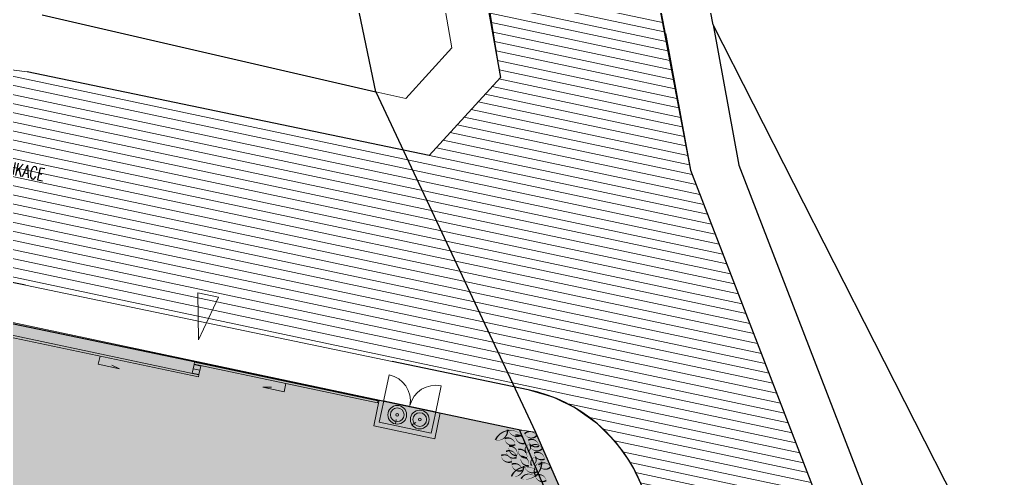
# Model space of a CAD drawing. Header units: metres. Extents: x -45 to 1930, y -347 to 488.
# Drawn here: x 288.23 to 320.1, y -13.9 to 0.77 of the extents above; entities that cross this region are included whole.
import ezdxf

# ---------------------------------------------------------------- set-up
doc = ezdxf.new("R2010")
doc.units = ezdxf.units.M
for name, color, linetype in [('01_PODKLAD_HRANICE_1', 70, 'Continuous'), ('01_PODKLAD_SLUCKY_4', 2, 'Continuous'), ('01_SLABE', 7, 'Continuous'), ('popis', 6, 'Continuous'), ('srafa pozemek', 60, 'Continuous'), ('SRAFY', 3, 'Continuous'), ('SRAFY-TERÉN', 252, 'Continuous'), ('zariz.predmety', 203, 'Continuous')]:
    doc.layers.add(name, color=color, linetype=linetype)
doc.layers.add('FLOATINGWINDOWS', color=2, linetype='Continuous', plot=False)
doc.layers.add('OBVODY BUDOV', color=7, linetype='Continuous', lineweight=0)
doc.styles.add('ROMANS', font='romans.shx', dxfattribs={"width": 0.7})

msp = doc.modelspace()

# ---------------------------------------------------------------- hatches: boundary and pattern name
at = {"linetype": 'Continuous', "lineweight": 0}
msp.add_hatch(color=256, dxfattribs=at).paths.add_polyline_path([(301.513154, -12.641484), (301.688999, -11.809872), (301.542244, -11.778841), (301.397431, -12.463698), (299.734207, -12.112008), (299.87902, -11.427151), (299.732265, -11.39612), (299.55642, -12.227732)])
at = {"layer": 'srafa pozemek', "linetype": 'Continuous', "lineweight": 0}
h = msp.add_hatch(color=256, dxfattribs=at)
h.paths.add_polyline_path([(276.396756, -6.461814), (304.224323, -12.356896), (304.738556, -12.431053), (319.972339, -47.086498), (316.157232, -48.53174), (306.539377, -52.495263), (291.298899, -58.147889), (286.487939, -43.14322), (283.67829, -30.994972), (281.535834, -22.100834), (277.940623, -10.266371)])
h.paths.add_polyline_path([(288.633542, -16.395366), (300.954108, -17.24279), (308.305379, -34.058251), (298.409693, -38.384381), (289.005074, -16.872046), (288.836865, -16.86045)], flags=16)
at = {"layer": 'SRAFY-TERÉN', "linetype": 'Continuous', "lineweight": 0}
h = msp.add_hatch(dxfattribs=at)
h.set_pattern_fill('LINE', color=256, scale=0.09, style=0)
h.set_pattern_definition([(168.0391, (304.22432, -12.3569), (-0.05922, -0.2795462), [])])
h.paths.add_polyline_path([(303.312269, 29.458778), (298.843096, 28.696491), (303.61202, -1.069012), (301.334502, -3.57337), (288.45398, -0.893528), (273.133702, 1.072327), (242.917715, 3.550093), (240.14514, -0.738886), (249.59818, -0.90231), (275.466456, -5.035217), (288.409771, -7.72788), (300.143825, -10.169195), (304.504177, -11.076626), (305.329654, -11.324228), (306.018546, -11.66078), (306.720515, -12.159143), (307.312913, -12.754182), (307.801345, -13.446701), (308.160694, -14.197933), (313.494051, -27.997757), (322.92156, -46.932394), (336.426956, -72.788458), (341.517465, -69.656974), (327.363241, -44.410246), (318.165647, -25.937381), (309.702333, -4.038936), (306.107983, 14.889136)])

# ---------------------------------------------------------------- linework, layer by layer
at = {"linetype": 'Continuous', "lineweight": 0}
for p, q in [((290.792873, -9.995732), (290.737682, -10.25674)), ((290.737682, -10.25674), (291.416603, -10.400298)), ((291.416603, -10.400298), (291.164979, -10.281485)), ((293.986776, -10.449123), (293.772899, -10.403899)), ((299.884853, -11.399566), (300.054865, -10.59554)), ((296.005508, -10.992443), (296.28369, -10.985658)), ((296.684429, -11.136002), (296.005508, -10.992443)), ((296.73962, -10.874993), (296.684429, -11.136002)), ((301.542244, -11.778841), (301.718089, -10.947229)), ((299.87902, -11.427151), (299.884853, -11.399566)), ((300.280662, -12.02161), (300.249631, -12.168365)), ((300.908637, -12.11627), (300.780919, -12.194934))]:
    msp.add_line(p, q, dxfattribs=at)
for points in [[(293.941534, -10.661518), (287.857771, -9.375103), (287.872253, -9.306617), (293.956016, -10.593032)], [(299.674721, -11.495622), (293.804518, -10.254365), (293.819, -10.185879), (299.689202, -11.427136)], [(293.801925, -10.266628), (294.015802, -10.311853), (293.95775, -10.586394), (293.743873, -10.541169)]]:
    msp.add_lwpolyline(points, close=True, dxfattribs=at)
at = {"linetype": 'Continuous', "lineweight": 0, "flags": 128}
for points in [[(299.732265, -11.39612), (299.55642, -12.227732), (301.513154, -12.641484), (301.688999, -11.809872)], [(299.87902, -11.427151), (299.734207, -12.112008), (301.397431, -12.463698), (301.542244, -11.778841)], [(299.87902, -11.427151), (301.542244, -11.778841)]]:
    msp.add_lwpolyline(points, dxfattribs=at)
at = {"linetype": 'Continuous', "lineweight": 0}
for centre, radius in [((300.311694, -11.874855), 0.3), ((300.311694, -11.874855), 0.219145), ((301.029613, -12.026659), 0.3), ((300.311694, -11.874855), 0.043699), ((301.029613, -12.026659), 0.219145), ((301.029613, -12.026659), 0.043699)]:
    msp.add_circle(centre, radius, dxfattribs=at)
for centre, start, end in [((299.880001, -11.427359), 350.0289428, 78.1282554), ((301.542244, -11.778841), 78.0606446, 166.0923463)]:
    msp.add_arc(centre, 0.85, start, end, dxfattribs=at)
at = {"layer": '01_PODKLAD_HRANICE_1'}
for p, q in [((310.425996, 0.611602), (304.834569, 29.750887)), ((299.622601, -1.527149), (298.45758, 4.036629)), ((288.943701, 0.931267), (299.622601, -1.527149)), ((310.425996, 0.611602), (311.249076, -3.879909)), ((299.622601, -1.527149), (304.738556, -12.431053)), ((311.249076, -3.879909), (319.583845, -25.445752)), ((299.183, -11.297435), (286.824368, -8.726174)), ((304.297386, -12.372249), (299.183063, -11.297579)), ((304.738556, -12.431053), (319.972339, -47.086498))]:
    msp.add_line(p, q, dxfattribs=at)
at = {"layer": '01_PODKLAD_SLUCKY_4'}
for p, q in [((325.416454, -28.86297), (310.425996, 0.611602)), ((319.452153, -47.345334), (304.224323, -12.356896))]:
    msp.add_line(p, q, dxfattribs=at)
at = {"layer": '01_SLABE'}
for p, q in [((308.903696, 0.319493), (303.312269, 29.458778)), ((301.017468, 13.54011), (303.61202, -1.069012)), ((308.901313, 0.3322), (309.702333, -4.038936)), ((301.334502, -3.57337), (288.45398, -0.893528)), ((303.61202, -1.069012), (301.334502, -3.57337)), ((309.702333, -4.038936), (318.165647, -25.937381)), ((288.409771, -7.72788), (275.466456, -5.035217)), ((304.504177, -11.076626), (300.143776, -10.169428))]:
    msp.add_line(p, q, dxfattribs=at)
msp.add_ellipse((303.48567, -15.97203), major_axis=(3.535699, 3.535699), ratio=1, start_param=5.866584402, end_param=6.863455978, dxfattribs=at)
at = {"layer": 'FLOATINGWINDOWS', "linetype": 'Continuous', "lineweight": 0, "flags": 128}
for points in [[(327.363241, -44.410246), (318.165647, -25.937381), (309.702333, -4.038936), (306.107983, 14.889136), (303.312269, 29.458778), (298.843096, 28.696491), (303.61202, -1.069012), (301.334502, -3.57337), (288.45398, -0.893528), (273.133702, 1.072327), (242.917715, 3.550093)], [(249.59818, -0.90231), (275.466456, -5.035217), (288.409771, -7.72788), (300.143825, -10.169195), (304.504177, -11.076626), (304.504177, -11.076626), (305.329654, -11.324228), (306.018546, -11.66078), (306.720515, -12.159143), (307.312913, -12.754182), (307.801345, -13.446701), (308.160694, -14.197933), (313.494051, -27.997757), (322.92156, -46.932394)]]:
    msp.add_lwpolyline(points, dxfattribs=at)
at = {"layer": 'OBVODY BUDOV', "color": 2, "linetype": 'Continuous', "lineweight": 0}
for p, q in [((299.596262, 13.747283), (302.060141, -0.126058)), ((302.060141, -0.126058), (300.589317, -1.743376)), ((300.589317, -1.743376), (299.622601, -1.527149))]:
    msp.add_line(p, q, dxfattribs=at)
at = {"layer": 'srafa pozemek', "linetype": 'Continuous', "lineweight": 0, "flags": 128}
msp.add_lwpolyline([(276.396756, -6.461814), (304.224323, -12.356896), (304.738556, -12.431053), (319.972339, -47.086498), (316.157232, -48.53174), (306.539377, -52.495263), (291.298899, -58.147889), (286.487939, -43.14322), (283.67829, -30.994972), (281.535834, -22.100834), (277.940623, -10.266371)], close=True, dxfattribs=at)
at = {"layer": 'SRAFY', "linetype": 'Continuous', "lineweight": 0}
for p, q in [((293.919025, -7.966352), (294.591023, -8.108711)), ((293.950016, -9.477312), (293.919025, -7.966352)), ((293.950016, -9.477312), (294.591023, -8.108711))]:
    msp.add_line(p, q, dxfattribs=at)
at = {"layer": 'zariz.predmety', "color": 253, "linetype": 'Continuous', "ltscale": 0.001}
for points in [[(303.45572, -12.680058, 0, 0, 0.520567051), (303.45572, -12.680058, 0, 0.05, 0.520567051), (303.843173, -12.347151, 0, 0.05, 0.520567051), (303.873025, -12.357762, 0, 0.05, 0.520567051), (304.292672, -12.520375, 0, 0.05, 0.520567051), (303.45572, -12.680058, 0.05, 0.05, 0)], [(304.388705, -12.480917, 0, 0, 0.520567051), (304.388705, -12.480917, 0, 0.05, 0.520567051), (304.771755, -12.548596, 0, 0.05, 0.520567051), (304.388705, -12.480917, 0.05, 0.05, 0)], [(303.751607, -12.636805, 0, 0, 0.520567051), (303.751607, -12.636805, 0, 0.05, 0.520567051), (304.087972, -12.832168, 0, 0.05, 0.520567051), (303.751607, -12.636805, 0.05, 0.05, 0)], [(304.383832, -12.791988, 0, 0, 0.520567051), (304.383832, -12.791988, 0, 0.05, 0.520567051), (304.098565, -12.527544, 0, 0.05, 0.520567051), (304.383832, -12.791988, 0.05, 0.05, 0)], [(304.847371, -12.879064, 0, 0, 0.520567051), (304.847371, -12.879064, 0, 0.05, 0.520567051), (304.511006, -12.683702, 0, 0.05, 0.520567051), (304.847371, -12.879064, 0.05, 0.05, 0)], [(303.796005, -13.045858, 0, 0, 0.520567051), (303.796005, -13.045858, 0, 0.05, 0.520567051), (304.13237, -13.24122, 0, 0.05, 0.520567051), (303.796005, -13.045858, 0.05, 0.05, 0)], [(303.894097, -12.880314, 0, 0, 0.520567051), (303.894097, -12.880314, 0, 0.05, 0.520567051), (304.144699, -13.177815, 0, 0.05, 0.520567051), (303.894097, -12.880314, 0.05, 0.05, 0)], [(304.467299, -13.248105, 0, 0, 0.520567051), (304.467299, -13.248105, 0, 0.05, 0.520567051), (304.182033, -12.983661, 0, 0.05, 0.520567051), (304.467299, -13.248105, 0.05, 0.05, 0)], [(304.554786, -12.814433, 0, 0, 0.520567051), (304.554786, -12.814433, 0, 0.05, 0.520567051), (304.431103, -13.086463, 0, 0.05, 0.520567051), (304.554786, -12.814433, 0.05, 0.05, 0)], [(304.569505, -12.894482, 0, 0, 0.520567051), (304.569505, -12.894482, 0, 0.05, 0.520567051), (304.952555, -12.962161, 0, 0.05, 0.520567051), (304.569505, -12.894482, 0.05, 0.05, 0)], [(305.028171, -13.29263, 0, 0, 0.520567051), (305.028171, -13.29263, 0, 0.05, 0.520567051), (304.691806, -13.097268, 0, 0.05, 0.520567051), (305.028171, -13.29263, 0.05, 0.05, 0)], [(303.640369, -13.178042, 0, 0, 0.520567051), (303.640369, -13.178042, 0, 0.05, 0.520567051), (303.976734, -13.373405, 0, 0.05, 0.520567051), (303.640369, -13.178042, 0.05, 0.05, 0)], [(304.269582, -13.208769, 0, 0, 0.520567051), (304.269582, -13.208769, 0, 0.05, 0.520567051), (304.520184, -13.506269, 0, 0.05, 0.520567051), (304.269582, -13.208769, 0.05, 0.05, 0)], [(304.929701, -13.374342, 0, 0, 0.520567051), (304.929701, -13.374342, 0, 0.05, 0.520567051), (304.754872, -13.854323, 0, 0.05, 0.520567051), (304.723648, -13.859687, 0, 0.05, 0.520567051), (304.278124, -13.923373, 0, 0.05, 0.520567051), (304.929701, -13.374342, 0.05, 0.05, 0)], [(304.735586, -13.227999, 0, 0, 0.520567051), (304.735586, -13.227999, 0, 0.05, 0.520567051), (304.611903, -13.500029, 0, 0.05, 0.520567051), (304.735586, -13.227999, 0.05, 0.05, 0)], [(303.966216, -13.847778, 0, 0, 0.520567051), (303.966216, -13.847778, 0, 0.05, 0.520567051), (304.353669, -13.51487, 0, 0.05, 0.520567051), (304.383521, -13.525482, 0, 0.05, 0.520567051), (304.803168, -13.688095, 0, 0.05, 0.520567051), (303.966216, -13.847778, 0.05, 0.05, 0)], [(303.976805, -13.459424, 0, 0, 0.520567051), (303.976805, -13.459424, 0, 0.05, 0.520567051), (304.31317, -13.654786, 0, 0.05, 0.520567051), (303.976805, -13.459424, 0.05, 0.05, 0)], [(304.833583, -13.481409, 0, 0, 0.520567051), (304.833583, -13.481409, 0, 0.05, 0.520567051), (305.216633, -13.549088, 0, 0.05, 0.520567051), (304.833583, -13.481409, 0.05, 0.05, 0)], [(305.08408, -13.978584, 0, 0, 0.520567051), (305.08408, -13.978584, 0, 0.05, 0.520567051), (304.726255, -13.826044, 0, 0.05, 0.520567051), (305.08408, -13.978584, 0.05, 0.05, 0)]]:
    msp.add_lwpolyline(points, format="xyseb", close=True, dxfattribs=at)

# ---------------------------------------------------------------- texts
at = {"layer": 'popis', "linetype": 'Continuous', "lineweight": 0, "insert": (286.722662, -3.522098), "char_height": 0.4, "width": 5.62199356, "attachment_point": 1, "rotation": 348.4843748, "style": 'ROMANS'}
msp.add_mtext('KOMUNIKACE', dxfattribs=at)

doc.saveas('drawing.dxf')
